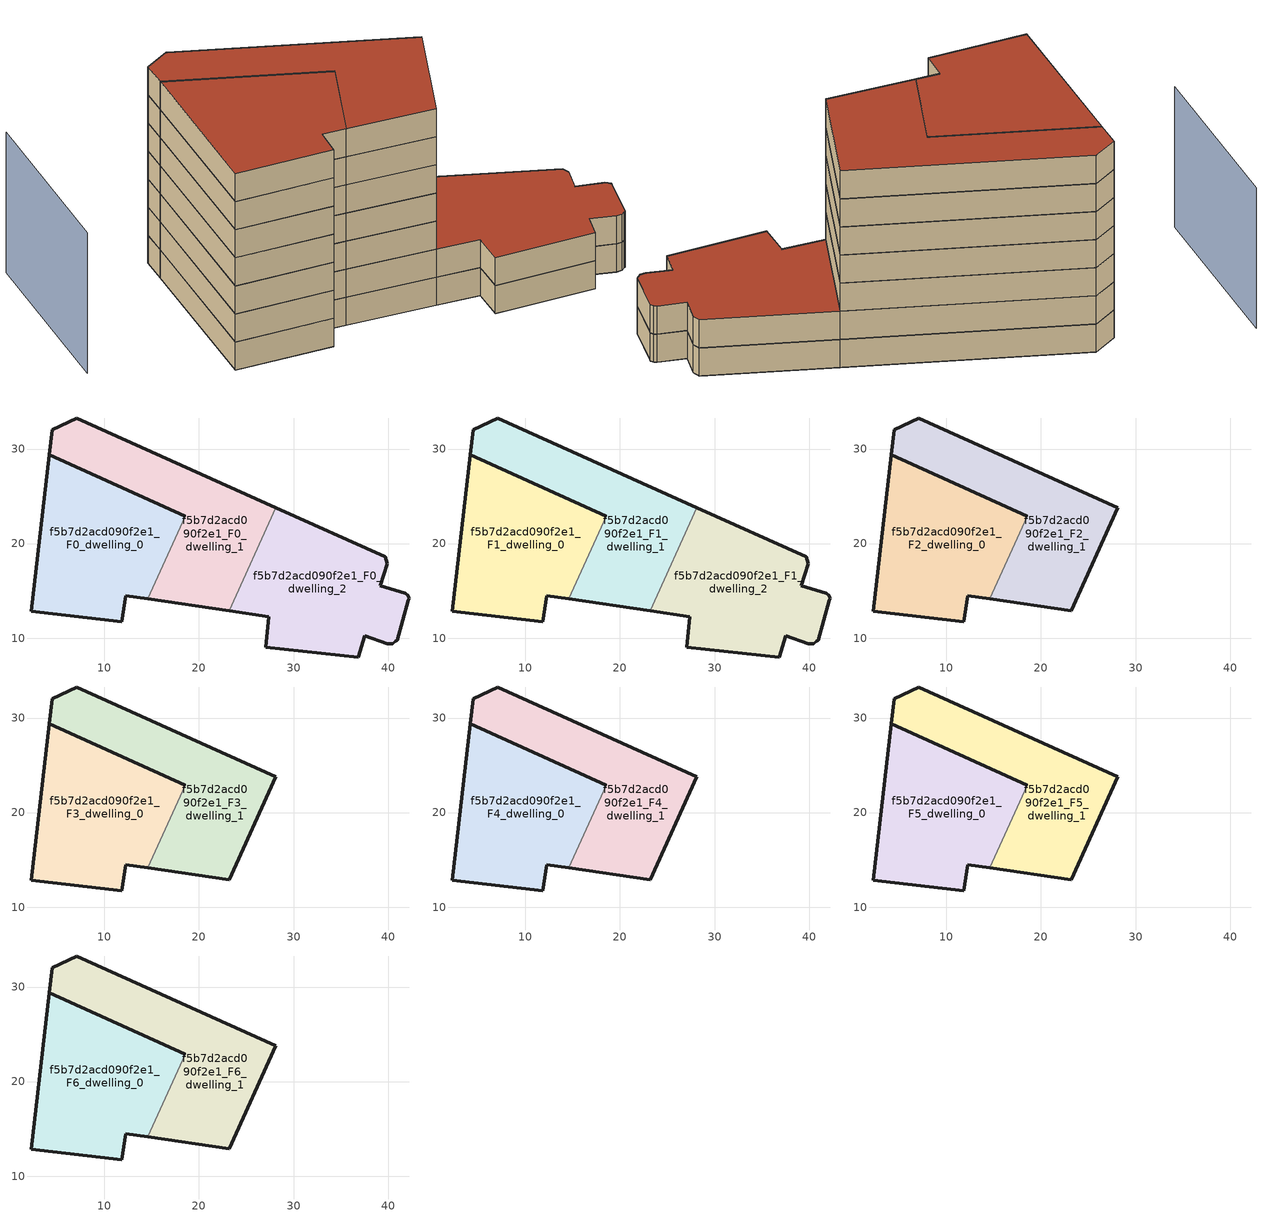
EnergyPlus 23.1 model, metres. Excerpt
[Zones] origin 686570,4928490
f5b7d2acd090f2e1_F0_dwelling_0
 floor ground (EU_floor_Construction): 14.58,14.17 18.52,22.91 4.17,29.37 2.26,12.85 11.85,11.74 12.26,14.51 z0
 wall outside (EU_wall_Construction): 14.58,14.17 12.26,14.51 11.85,11.74 2.26,12.85 4.17,29.37 18.52,22.91 z0:3
 wall to f5b7d2acd090f2e1_F0_dwelling_1 (EU_wall_Construction): 18.52,22.91 14.58,14.17 z0:3
f5b7d2acd090f2e1_F0_dwelling_1
 floor ground (EU_floor_Construction): 23.21,12.9 28.12,23.81 7.06,33.28 4.48,32.04 4.17,29.37 18.52,22.91 14.58,14.17 z0
 wall outside (EU_wall_Construction): 23.21,12.9 14.58,14.17 / 18.52,22.91 4.17,29.37 4.48,32.04 7.06,33.28 28.12,23.81 z0:3
 wall to f5b7d2acd090f2e1_F0_dwelling_2 (EU_wall_Construction): 28.12,23.81 23.21,12.9 z0:3
f5b7d2acd090f2e1_F0_dwelling_2
 floor ground (EU_floor_Construction): 40.97,9.76 42.15,14.03 42.24,14.24 42.06,14.53 41.79,14.75 39.19,15.56 39.91,17.87 39.7,18.6 28.12,23.81 23.21,12.9 27.39,12.28 27.06,9.03 36.85,8.01 37.54,10.24 39.91,9.43 40.48,9.43 40.77,9.65 z0
 wall outside (EU_wall_Construction): 28.12,23.81 39.7,18.6 39.91,17.87 39.19,15.56 41.79,14.75 42.06,14.53 42.24,14.24 42.15,14.03 40.97,9.76 40.77,9.65 40.48,9.43 39.91,9.43 37.54,10.24 36.85,8.01 27.06,9.03 27.39,12.28 23.21,12.9 z0:3
f5b7d2acd090f2e1_F1_dwelling_0
 floor to f5b7d2acd090f2e1_F0_dwelling_0 (EU_floor_Construction): 14.58,14.17 18.52,22.91 4.17,29.37 2.26,12.85 11.85,11.74 12.26,14.51 z3
 wall outside (EU_wall_Construction): 14.58,14.17 12.26,14.51 11.85,11.74 2.26,12.85 4.17,29.37 18.52,22.91 z3:6
 wall to f5b7d2acd090f2e1_F1_dwelling_1 (EU_wall_Construction): 18.52,22.91 14.58,14.17 z3:6
f5b7d2acd090f2e1_F1_dwelling_1
 floor to f5b7d2acd090f2e1_F0_dwelling_1 (EU_floor_Construction): 23.21,12.9 28.12,23.81 7.06,33.28 4.48,32.04 4.17,29.37 18.52,22.91 14.58,14.17 z3
 wall outside (EU_wall_Construction): 23.21,12.9 14.58,14.17 / 18.52,22.91 4.17,29.37 4.48,32.04 7.06,33.28 28.12,23.81 z3:6
 wall to f5b7d2acd090f2e1_F1_dwelling_2 (EU_wall_Construction): 28.12,23.81 23.21,12.9 z3:6
f5b7d2acd090f2e1_F1_dwelling_2
 floor to f5b7d2acd090f2e1_F0_dwelling_2 (EU_floor_Construction): 40.97,9.76 42.15,14.03 42.24,14.24 42.06,14.53 41.79,14.75 39.19,15.56 39.91,17.87 39.7,18.6 28.12,23.81 23.21,12.9 27.39,12.28 27.06,9.03 36.85,8.01 37.54,10.24 39.91,9.43 40.48,9.43 40.77,9.65 z3
 wall outside (EU_wall_Construction): 28.12,23.81 39.7,18.6 39.91,17.87 39.19,15.56 41.79,14.75 42.06,14.53 42.24,14.24 42.15,14.03 40.97,9.76 40.77,9.65 40.48,9.43 39.91,9.43 37.54,10.24 36.85,8.01 27.06,9.03 27.39,12.28 23.21,12.9 z3:6
 roof outside (EU_roof_Construction): 39.7,18.6 39.91,17.87 39.19,15.56 41.79,14.75 42.06,14.53 42.24,14.24 42.15,14.03 40.97,9.76 40.77,9.65 40.48,9.43 39.91,9.43 37.54,10.24 36.85,8.01 27.06,9.03 27.39,12.28 23.21,12.9 28.12,23.81 z6
f5b7d2acd090f2e1_F2_dwelling_0
 floor to f5b7d2acd090f2e1_F1_dwelling_0 (EU_floor_Construction): 14.58,14.17 18.52,22.91 4.17,29.37 2.26,12.85 11.85,11.74 12.26,14.51 z6
 wall outside (EU_wall_Construction): 14.58,14.17 12.26,14.51 11.85,11.74 2.26,12.85 4.17,29.37 18.52,22.91 z6:9
 wall to f5b7d2acd090f2e1_F2_dwelling_1 (EU_wall_Construction): 18.52,22.91 14.58,14.17 z6:9
f5b7d2acd090f2e1_F2_dwelling_1
 floor to f5b7d2acd090f2e1_F1_dwelling_1 (EU_floor_Construction): 23.21,12.9 28.12,23.81 7.06,33.28 4.48,32.04 4.17,29.37 18.52,22.91 14.58,14.17 z6
 wall outside (EU_wall_Construction): 18.52,22.91 4.17,29.37 4.48,32.04 7.06,33.28 28.12,23.81 23.21,12.9 14.58,14.17 z6:9
f5b7d2acd090f2e1_F3_dwelling_0
 floor to f5b7d2acd090f2e1_F2_dwelling_0 (EU_floor_Construction): 14.58,14.17 18.52,22.91 4.17,29.37 2.26,12.85 11.85,11.74 12.26,14.51 z9
 wall outside (EU_wall_Construction): 14.58,14.17 12.26,14.51 11.85,11.74 2.26,12.85 4.17,29.37 18.52,22.91 z9:12
 wall to f5b7d2acd090f2e1_F3_dwelling_1 (EU_wall_Construction): 18.52,22.91 14.58,14.17 z9:12
f5b7d2acd090f2e1_F3_dwelling_1
 floor to f5b7d2acd090f2e1_F2_dwelling_1 (EU_floor_Construction): 23.21,12.9 28.12,23.81 7.06,33.28 4.48,32.04 4.17,29.37 18.52,22.91 14.58,14.17 z9
 wall outside (EU_wall_Construction): 18.52,22.91 4.17,29.37 4.48,32.04 7.06,33.28 28.12,23.81 23.21,12.9 14.58,14.17 z9:12
f5b7d2acd090f2e1_F4_dwelling_0
 floor to f5b7d2acd090f2e1_F3_dwelling_0 (EU_floor_Construction): 14.58,14.17 18.52,22.91 4.17,29.37 2.26,12.85 11.85,11.74 12.26,14.51 z12
 wall outside (EU_wall_Construction): 14.58,14.17 12.26,14.51 11.85,11.74 2.26,12.85 4.17,29.37 18.52,22.91 z12:15
 wall to f5b7d2acd090f2e1_F4_dwelling_1 (EU_wall_Construction): 18.52,22.91 14.58,14.17 z12:15
f5b7d2acd090f2e1_F4_dwelling_1
 floor to f5b7d2acd090f2e1_F3_dwelling_1 (EU_floor_Construction): 23.21,12.9 28.12,23.81 7.06,33.28 4.48,32.04 4.17,29.37 18.52,22.91 14.58,14.17 z12
 wall outside (EU_wall_Construction): 18.52,22.91 4.17,29.37 4.48,32.04 7.06,33.28 28.12,23.81 23.21,12.9 14.58,14.17 z12:15
f5b7d2acd090f2e1_F5_dwelling_0
 floor to f5b7d2acd090f2e1_F4_dwelling_0 (EU_floor_Construction): 14.58,14.17 18.52,22.91 4.17,29.37 2.26,12.85 11.85,11.74 12.26,14.51 z15
 wall outside (EU_wall_Construction): 14.58,14.17 12.26,14.51 11.85,11.74 2.26,12.85 4.17,29.37 18.52,22.91 z15:18
 wall to f5b7d2acd090f2e1_F5_dwelling_1 (EU_wall_Construction): 18.52,22.91 14.58,14.17 z15:18
f5b7d2acd090f2e1_F5_dwelling_1
 floor to f5b7d2acd090f2e1_F4_dwelling_1 (EU_floor_Construction): 23.21,12.9 28.12,23.81 7.06,33.28 4.48,32.04 4.17,29.37 18.52,22.91 14.58,14.17 z15
 wall outside (EU_wall_Construction): 18.52,22.91 4.17,29.37 4.48,32.04 7.06,33.28 28.12,23.81 23.21,12.9 14.58,14.17 z15:18
f5b7d2acd090f2e1_F6_dwelling_0
 floor to f5b7d2acd090f2e1_F5_dwelling_0 (EU_floor_Construction): 14.58,14.17 18.52,22.91 4.17,29.37 2.26,12.85 11.85,11.74 12.26,14.51 z18
 wall outside (EU_wall_Construction): 14.58,14.17 12.26,14.51 11.85,11.74 2.26,12.85 4.17,29.37 18.52,22.91 z18:21
 wall to f5b7d2acd090f2e1_F6_dwelling_1 (EU_wall_Construction): 18.52,22.91 14.58,14.17 z18:21
 roof outside (EU_roof_Construction): 18.52,22.91 14.58,14.17 12.26,14.51 11.85,11.74 2.26,12.85 4.17,29.37 z21
f5b7d2acd090f2e1_F6_dwelling_1
 floor to f5b7d2acd090f2e1_F5_dwelling_1 (EU_floor_Construction): 23.21,12.9 28.12,23.81 7.06,33.28 4.48,32.04 4.17,29.37 18.52,22.91 14.58,14.17 z18
 wall outside (EU_wall_Construction): 18.52,22.91 4.17,29.37 4.48,32.04 7.06,33.28 28.12,23.81 23.21,12.9 14.58,14.17 z18:21
 roof outside (EU_roof_Construction): 28.12,23.81 23.21,12.9 14.58,14.17 18.52,22.91 4.17,29.37 4.48,32.04 7.06,33.28 z21
shading: -7.27,37.15 -9.44,19.18 z0:15
[Building]
EU S2 Campaign: North Axis=0; Terrain=City; Solar Distribution=FullExterior
[Site:Location]
Bologna: Latitude=44.5; Longitude=11.25; Time Zone=1; Elevation=37
[SizingPeriod:WeatherFileDays]
AnnualSizingPeriod: Begin Month=1; Begin Day of Month=1; End Month=12; End Day of Month=31; Day of Week for Start Day=Monday; Use Weather File Daylight Saving Period=No; Use Weather File Rain and Snow Indicators=No
[MATERIAL]
EU_InternalMass_Material: Roughness=MediumRough; Thickness=0.1; Conductivity=1; Density=1800; Specific Heat=900; Thermal Absorptance=0.9; Solar Absorptance=0.7; Visible Absorptance=0.7
[MATERIAL:NOMASS] Roughness=MediumRough; Thermal Absorptance=0.9; Solar Absorptance=0.7; Visible Absorptance=0.7
Name | Thermal Resistance
EU_wall_NoMass | 0.905828
EU_roof_NoMass | 0.37593
EU_floor_NoMass | 0.67114
[CONSTRUCTION]
EU_wall_Construction: EU_wall_NoMass
EU_roof_Construction: EU_roof_NoMass
EU_floor_Construction: EU_floor_NoMass
EU_InternalMass_Construction: EU_InternalMass_Material
[ZONE] Type=1; Multiplier=1; Ceiling Height=autocalculate; Floor Area=autocalculate; Part of Total Floor Area=Yes
Name | Volume
f5b7d2acd090f2e1_F0_dwelling_0; f5b7d2acd090f2e1_F1_dwelling_0; f5b7d2acd090f2e1_F2_dwelling_0; f5b7d2acd090f2e1_F3_dwelling_0; f5b7d2acd090f2e1_F4_dwelling_0; f5b7d2acd090f2e1_F5_dwelling_0; f5b7d2acd090f2e1_F6_dwelling_0 | 557.632
f5b7d2acd090f2e1_F0_dwelling_1 | 557.627
f5b7d2acd090f2e1_F1_dwelling_1; f5b7d2acd090f2e1_F2_dwelling_1; f5b7d2acd090f2e1_F3_dwelling_1; f5b7d2acd090f2e1_F4_dwelling_1; f5b7d2acd090f2e1_F5_dwelling_1; f5b7d2acd090f2e1_F6_dwelling_1 | 557.626
f5b7d2acd090f2e1_F0_dwelling_2 | 557.666
f5b7d2acd090f2e1_F1_dwelling_2 | 557.665
[INTERNALMASS] Construction=EU_InternalMass_Construction
Name | Zone or ZoneList | Surface Area
f5b7d2acd090f2e1_F0_dwelling_0_EU_InternalMass | f5b7d2acd090f2e1_F0_dwelling_0 | 185.882
f5b7d2acd090f2e1_F0_dwelling_1_EU_InternalMass | f5b7d2acd090f2e1_F0_dwelling_1 | 185.876
f5b7d2acd090f2e1_F0_dwelling_2_EU_InternalMass | f5b7d2acd090f2e1_F0_dwelling_2 | 185.889
f5b7d2acd090f2e1_F1_dwelling_0_EU_InternalMass | f5b7d2acd090f2e1_F1_dwelling_0 | 185.882
f5b7d2acd090f2e1_F1_dwelling_1_EU_InternalMass | f5b7d2acd090f2e1_F1_dwelling_1 | 185.876
f5b7d2acd090f2e1_F1_dwelling_2_EU_InternalMass | f5b7d2acd090f2e1_F1_dwelling_2 | 185.889
f5b7d2acd090f2e1_F2_dwelling_0_EU_InternalMass | f5b7d2acd090f2e1_F2_dwelling_0 | 278.817
f5b7d2acd090f2e1_F2_dwelling_1_EU_InternalMass | f5b7d2acd090f2e1_F2_dwelling_1 | 278.82
f5b7d2acd090f2e1_F3_dwelling_0_EU_InternalMass | f5b7d2acd090f2e1_F3_dwelling_0 | 278.817
f5b7d2acd090f2e1_F3_dwelling_1_EU_InternalMass | f5b7d2acd090f2e1_F3_dwelling_1 | 278.82
f5b7d2acd090f2e1_F4_dwelling_0_EU_InternalMass | f5b7d2acd090f2e1_F4_dwelling_0 | 278.817
f5b7d2acd090f2e1_F4_dwelling_1_EU_InternalMass | f5b7d2acd090f2e1_F4_dwelling_1 | 278.82
f5b7d2acd090f2e1_F5_dwelling_0_EU_InternalMass | f5b7d2acd090f2e1_F5_dwelling_0 | 278.817
f5b7d2acd090f2e1_F5_dwelling_1_EU_InternalMass | f5b7d2acd090f2e1_F5_dwelling_1 | 278.82
f5b7d2acd090f2e1_F6_dwelling_0_EU_InternalMass | f5b7d2acd090f2e1_F6_dwelling_0 | 278.817
f5b7d2acd090f2e1_F6_dwelling_1_EU_InternalMass | f5b7d2acd090f2e1_F6_dwelling_1 | 278.82
[OTHEREQUIPMENT] Fuel Type=Electricity; Design Level Calculation Method=Watts/Area; Power per Zone Floor Area=1; Fraction Latent=0; Fraction Radiant=0; Fraction Lost=0; Carbon Dioxide Generation Rate=0; EndUse Subcategory=EU_Step8_InternalGains
Name | Zone or ZoneList or Space or SpaceList | Schedule
EU_Step8_InternalGain_f5b7d2acd090f2e1_F0_dwelling_0_f000 | f5b7d2acd090f2e1_F0_dwelling_0 | EU_Step8_GainSchedule_f5b7d2acd090f2e1_F0_dwelling_0_f000
EU_Step8_InternalGain_f5b7d2acd090f2e1_F0_dwelling_1_f000 | f5b7d2acd090f2e1_F0_dwelling_1 | EU_Step8_GainSchedule_f5b7d2acd090f2e1_F0_dwelling_1_f000
EU_Step8_InternalGain_f5b7d2acd090f2e1_F0_dwelling_2_f000 | f5b7d2acd090f2e1_F0_dwelling_2 | EU_Step8_GainSchedule_f5b7d2acd090f2e1_F0_dwelling_2_f000
EU_Step8_InternalGain_f5b7d2acd090f2e1_F1_dwelling_0_f000 | f5b7d2acd090f2e1_F1_dwelling_0 | EU_Step8_GainSchedule_f5b7d2acd090f2e1_F1_dwelling_0_f000
EU_Step8_InternalGain_f5b7d2acd090f2e1_F1_dwelling_1_f000 | f5b7d2acd090f2e1_F1_dwelling_1 | EU_Step8_GainSchedule_f5b7d2acd090f2e1_F1_dwelling_1_f000
EU_Step8_InternalGain_f5b7d2acd090f2e1_F1_dwelling_2_f000 | f5b7d2acd090f2e1_F1_dwelling_2 | EU_Step8_GainSchedule_f5b7d2acd090f2e1_F1_dwelling_2_f000
EU_Step8_InternalGain_f5b7d2acd090f2e1_F2_dwelling_0_f000 | f5b7d2acd090f2e1_F2_dwelling_0 | EU_Step8_GainSchedule_f5b7d2acd090f2e1_F2_dwelling_0_f000
EU_Step8_InternalGain_f5b7d2acd090f2e1_F2_dwelling_1_f000 | f5b7d2acd090f2e1_F2_dwelling_1 | EU_Step8_GainSchedule_f5b7d2acd090f2e1_F2_dwelling_1_f000
EU_Step8_InternalGain_f5b7d2acd090f2e1_F3_dwelling_0_f000 | f5b7d2acd090f2e1_F3_dwelling_0 | EU_Step8_GainSchedule_f5b7d2acd090f2e1_F3_dwelling_0_f000
EU_Step8_InternalGain_f5b7d2acd090f2e1_F3_dwelling_1_f000 | f5b7d2acd090f2e1_F3_dwelling_1 | EU_Step8_GainSchedule_f5b7d2acd090f2e1_F3_dwelling_1_f000
EU_Step8_InternalGain_f5b7d2acd090f2e1_F4_dwelling_0_f000 | f5b7d2acd090f2e1_F4_dwelling_0 | EU_Step8_GainSchedule_f5b7d2acd090f2e1_F4_dwelling_0_f000
EU_Step8_InternalGain_f5b7d2acd090f2e1_F4_dwelling_1_f000 | f5b7d2acd090f2e1_F4_dwelling_1 | EU_Step8_GainSchedule_f5b7d2acd090f2e1_F4_dwelling_1_f000
EU_Step8_InternalGain_f5b7d2acd090f2e1_F5_dwelling_0_f000 | f5b7d2acd090f2e1_F5_dwelling_0 | EU_Step8_GainSchedule_f5b7d2acd090f2e1_F5_dwelling_0_f000
EU_Step8_InternalGain_f5b7d2acd090f2e1_F5_dwelling_1_f000 | f5b7d2acd090f2e1_F5_dwelling_1 | EU_Step8_GainSchedule_f5b7d2acd090f2e1_F5_dwelling_1_f000
EU_Step8_InternalGain_f5b7d2acd090f2e1_F6_dwelling_0_f000 | f5b7d2acd090f2e1_F6_dwelling_0 | EU_Step8_GainSchedule_f5b7d2acd090f2e1_F6_dwelling_0_f000
EU_Step8_InternalGain_f5b7d2acd090f2e1_F6_dwelling_1_f000 | f5b7d2acd090f2e1_F6_dwelling_1 | EU_Step8_GainSchedule_f5b7d2acd090f2e1_F6_dwelling_1_f000
[ZONEVENTILATION:DESIGNFLOWRATE] Schedule=EU_AlwaysOn; Design Flow Rate Calculation Method=AirChanges/Hour; Air Changes per Hour=0.73129; Ventilation Type=Natural; Fan Pressure Rise=0; Fan Total Efficiency=1; Constant Term Coefficient=1; Temperature Term Coefficient=0; Velocity Term Coefficient=0; Velocity Squared Term Coefficient=0; Minimum Indoor Temperature=-100; Maximum Indoor Temperature=100; Delta Temperature=-100; Minimum Outdoor Temperature=-100; Maximum Outdoor Temperature=100; Maximum Wind Speed=40
Name | Zone or ZoneList or Space or SpaceList
EU_ConstantAir_f5b7d2acd090f2e1_F0_dwelling_0 | f5b7d2acd090f2e1_F0_dwelling_0
EU_ConstantAir_f5b7d2acd090f2e1_F0_dwelling_1 | f5b7d2acd090f2e1_F0_dwelling_1
EU_ConstantAir_f5b7d2acd090f2e1_F0_dwelling_2 | f5b7d2acd090f2e1_F0_dwelling_2
EU_ConstantAir_f5b7d2acd090f2e1_F1_dwelling_0 | f5b7d2acd090f2e1_F1_dwelling_0
EU_ConstantAir_f5b7d2acd090f2e1_F1_dwelling_1 | f5b7d2acd090f2e1_F1_dwelling_1
EU_ConstantAir_f5b7d2acd090f2e1_F1_dwelling_2 | f5b7d2acd090f2e1_F1_dwelling_2
EU_ConstantAir_f5b7d2acd090f2e1_F2_dwelling_0 | f5b7d2acd090f2e1_F2_dwelling_0
EU_ConstantAir_f5b7d2acd090f2e1_F2_dwelling_1 | f5b7d2acd090f2e1_F2_dwelling_1
EU_ConstantAir_f5b7d2acd090f2e1_F3_dwelling_0 | f5b7d2acd090f2e1_F3_dwelling_0
EU_ConstantAir_f5b7d2acd090f2e1_F3_dwelling_1 | f5b7d2acd090f2e1_F3_dwelling_1
EU_ConstantAir_f5b7d2acd090f2e1_F4_dwelling_0 | f5b7d2acd090f2e1_F4_dwelling_0
EU_ConstantAir_f5b7d2acd090f2e1_F4_dwelling_1 | f5b7d2acd090f2e1_F4_dwelling_1
EU_ConstantAir_f5b7d2acd090f2e1_F5_dwelling_0 | f5b7d2acd090f2e1_F5_dwelling_0
EU_ConstantAir_f5b7d2acd090f2e1_F5_dwelling_1 | f5b7d2acd090f2e1_F5_dwelling_1
EU_ConstantAir_f5b7d2acd090f2e1_F6_dwelling_0 | f5b7d2acd090f2e1_F6_dwelling_0
EU_ConstantAir_f5b7d2acd090f2e1_F6_dwelling_1 | f5b7d2acd090f2e1_F6_dwelling_1
[HVACTEMPLATE:THERMOSTAT] Constant Heating Setpoint=20; Constant Cooling Setpoint=50
EU_HeatOnly_f5b7d2acd090f2e1_F0_dwelling_0; EU_HeatOnly_f5b7d2acd090f2e1_F0_dwelling_1; EU_HeatOnly_f5b7d2acd090f2e1_F0_dwelling_2; EU_HeatOnly_f5b7d2acd090f2e1_F1_dwelling_0; EU_HeatOnly_f5b7d2acd090f2e1_F1_dwelling_1; EU_HeatOnly_f5b7d2acd090f2e1_F1_dwelling_2; EU_HeatOnly_f5b7d2acd090f2e1_F2_dwelling_0; EU_HeatOnly_f5b7d2acd090f2e1_F2_dwelling_1; EU_HeatOnly_f5b7d2acd090f2e1_F3_dwelling_0; EU_HeatOnly_f5b7d2acd090f2e1_F3_dwelling_1; EU_HeatOnly_f5b7d2acd090f2e1_F4_dwelling_0; EU_HeatOnly_f5b7d2acd090f2e1_F4_dwelling_1; EU_HeatOnly_f5b7d2acd090f2e1_F5_dwelling_0; EU_HeatOnly_f5b7d2acd090f2e1_F5_dwelling_1; EU_HeatOnly_f5b7d2acd090f2e1_F6_dwelling_0; EU_HeatOnly_f5b7d2acd090f2e1_F6_dwelling_1
[HVACTEMPLATE:ZONE:IDEALLOADSAIRSYSTEM] System Availability Schedule=EU_AlwaysOn; Maximum Heating Supply Air Temperature=50; Minimum Cooling Supply Air Temperature=13; Maximum Heating Supply Air Humidity Ratio=0.0156; Minimum Cooling Supply Air Humidity Ratio=0.0077; Heating Limit=NoLimit; Cooling Limit=NoLimit; Heating Availability Schedule=EU_AlwaysOn; Cooling Availability Schedule=EU_CoolingOff; Dehumidification Control Type=ConstantSensibleHeatRatio; Cooling Sensible Heat Ratio=0.7; Dehumidification Setpoint=60; Humidification Control Type=None; Humidification Setpoint=30; Outdoor Air Method=None; Outdoor Air Flow Rate per Person=0.00944; Outdoor Air Flow Rate per Zone Floor Area=0; Outdoor Air Flow Rate per Zone=0; Demand Controlled Ventilation Type=None; Outdoor Air Economizer Type=NoEconomizer; Heat Recovery Type=None; Sensible Heat Recovery Effectiveness=0.7; Latent Heat Recovery Effectiveness=0.65
Name | Template Thermostat
f5b7d2acd090f2e1_F0_dwelling_0 | EU_HeatOnly_f5b7d2acd090f2e1_F0_dwelling_0
f5b7d2acd090f2e1_F0_dwelling_1 | EU_HeatOnly_f5b7d2acd090f2e1_F0_dwelling_1
f5b7d2acd090f2e1_F0_dwelling_2 | EU_HeatOnly_f5b7d2acd090f2e1_F0_dwelling_2
f5b7d2acd090f2e1_F1_dwelling_0 | EU_HeatOnly_f5b7d2acd090f2e1_F1_dwelling_0
f5b7d2acd090f2e1_F1_dwelling_1 | EU_HeatOnly_f5b7d2acd090f2e1_F1_dwelling_1
f5b7d2acd090f2e1_F1_dwelling_2 | EU_HeatOnly_f5b7d2acd090f2e1_F1_dwelling_2
f5b7d2acd090f2e1_F2_dwelling_0 | EU_HeatOnly_f5b7d2acd090f2e1_F2_dwelling_0
f5b7d2acd090f2e1_F2_dwelling_1 | EU_HeatOnly_f5b7d2acd090f2e1_F2_dwelling_1
f5b7d2acd090f2e1_F3_dwelling_0 | EU_HeatOnly_f5b7d2acd090f2e1_F3_dwelling_0
f5b7d2acd090f2e1_F3_dwelling_1 | EU_HeatOnly_f5b7d2acd090f2e1_F3_dwelling_1
f5b7d2acd090f2e1_F4_dwelling_0 | EU_HeatOnly_f5b7d2acd090f2e1_F4_dwelling_0
f5b7d2acd090f2e1_F4_dwelling_1 | EU_HeatOnly_f5b7d2acd090f2e1_F4_dwelling_1
f5b7d2acd090f2e1_F5_dwelling_0 | EU_HeatOnly_f5b7d2acd090f2e1_F5_dwelling_0
f5b7d2acd090f2e1_F5_dwelling_1 | EU_HeatOnly_f5b7d2acd090f2e1_F5_dwelling_1
f5b7d2acd090f2e1_F6_dwelling_0 | EU_HeatOnly_f5b7d2acd090f2e1_F6_dwelling_0
f5b7d2acd090f2e1_F6_dwelling_1 | EU_HeatOnly_f5b7d2acd090f2e1_F6_dwelling_1
[SIZING:ZONE] Zone Cooling Design Supply Air Temperature Input Method=SupplyAirTemperature; Zone Cooling Design Supply Air Temperature=13; Zone Heating Design Supply Air Temperature Input Method=SupplyAirTemperature; Zone Heating Design Supply Air Temperature=50; Zone Cooling Design Supply Air Humidity Ratio=0.008; Zone Heating Design Supply Air Humidity Ratio=0.008; Cooling Design Air Flow Method=DesignDay; Cooling Design Air Flow Rate=0; Cooling Minimum Air Flow per Zone Floor Area=0.000762; Cooling Minimum Air Flow=0; Cooling Minimum Air Flow Fraction=0.2; Heating Design Air Flow Method=DesignDay; Heating Design Air Flow Rate=0; Heating Maximum Air Flow per Zone Floor Area=0.002032; Heating Maximum Air Flow=0.141576; Heating Maximum Air Flow Fraction=0.3; Account for Dedicated Outdoor Air System=No; Dedicated Outdoor Air System Control Strategy=NeutralSupplyAir; Dedicated Outdoor Air Low Setpoint Temperature for Design=autosize; Dedicated Outdoor Air High Setpoint Temperature for Design=autosize; Zone Load Sizing Method=Sensible Load Only No Latent Load; Zone Latent Cooling Design Supply Air Humidity Ratio Input Method=HumidityRatioDifference; Zone Cooling Design Supply Air Humidity Ratio Difference=0.005; Zone Latent Heating Design Supply Air Humidity Ratio Input Method=HumidityRatioDifference; Zone Humidification Design Supply Air Humidity Ratio Difference=0.005
f5b7d2acd090f2e1_F0_dwelling_0; f5b7d2acd090f2e1_F0_dwelling_1; f5b7d2acd090f2e1_F0_dwelling_2; f5b7d2acd090f2e1_F1_dwelling_0; f5b7d2acd090f2e1_F1_dwelling_1; f5b7d2acd090f2e1_F1_dwelling_2; f5b7d2acd090f2e1_F2_dwelling_0; f5b7d2acd090f2e1_F2_dwelling_1; f5b7d2acd090f2e1_F3_dwelling_0; f5b7d2acd090f2e1_F3_dwelling_1; f5b7d2acd090f2e1_F4_dwelling_0; f5b7d2acd090f2e1_F4_dwelling_1; f5b7d2acd090f2e1_F5_dwelling_0; f5b7d2acd090f2e1_F5_dwelling_1; f5b7d2acd090f2e1_F6_dwelling_0; f5b7d2acd090f2e1_F6_dwelling_1
[SCHEDULE:CONSTANT]
Name | Hourly Value
EU_AlwaysOn | 1
EU_CoolingOff | 0
[SCHEDULE:FILE] Column Number=1; Rows to Skip at Top=0; Number of Hours of Data=8760; Column Separator=Comma; Interpolate to Timestep=No; Minutes per Item=60; Adjust Schedule for Daylight Savings=Yes
Name | File
EU_Step8_GainSchedule_f5b7d2acd090f2e1_F0_dwelling_0_f000 | ../../schedules/f5b7d2acd090f2e1/f5b7d2acd090f2e1_F0_dwelling_0_f000_gain.csv
EU_Step8_GainSchedule_f5b7d2acd090f2e1_F0_dwelling_1_f000 | ../../schedules/f5b7d2acd090f2e1/f5b7d2acd090f2e1_F0_dwelling_1_f000_gain.csv
EU_Step8_GainSchedule_f5b7d2acd090f2e1_F0_dwelling_2_f000 | ../../schedules/f5b7d2acd090f2e1/f5b7d2acd090f2e1_F0_dwelling_2_f000_gain.csv
EU_Step8_GainSchedule_f5b7d2acd090f2e1_F1_dwelling_0_f000 | ../../schedules/f5b7d2acd090f2e1/f5b7d2acd090f2e1_F1_dwelling_0_f000_gain.csv
EU_Step8_GainSchedule_f5b7d2acd090f2e1_F1_dwelling_1_f000 | ../../schedules/f5b7d2acd090f2e1/f5b7d2acd090f2e1_F1_dwelling_1_f000_gain.csv
EU_Step8_GainSchedule_f5b7d2acd090f2e1_F1_dwelling_2_f000 | ../../schedules/f5b7d2acd090f2e1/f5b7d2acd090f2e1_F1_dwelling_2_f000_gain.csv
EU_Step8_GainSchedule_f5b7d2acd090f2e1_F2_dwelling_0_f000 | ../../schedules/f5b7d2acd090f2e1/f5b7d2acd090f2e1_F2_dwelling_0_f000_gain.csv
EU_Step8_GainSchedule_f5b7d2acd090f2e1_F2_dwelling_1_f000 | ../../schedules/f5b7d2acd090f2e1/f5b7d2acd090f2e1_F2_dwelling_1_f000_gain.csv
EU_Step8_GainSchedule_f5b7d2acd090f2e1_F3_dwelling_0_f000 | ../../schedules/f5b7d2acd090f2e1/f5b7d2acd090f2e1_F3_dwelling_0_f000_gain.csv
EU_Step8_GainSchedule_f5b7d2acd090f2e1_F3_dwelling_1_f000 | ../../schedules/f5b7d2acd090f2e1/f5b7d2acd090f2e1_F3_dwelling_1_f000_gain.csv
EU_Step8_GainSchedule_f5b7d2acd090f2e1_F4_dwelling_0_f000 | ../../schedules/f5b7d2acd090f2e1/f5b7d2acd090f2e1_F4_dwelling_0_f000_gain.csv
EU_Step8_GainSchedule_f5b7d2acd090f2e1_F4_dwelling_1_f000 | ../../schedules/f5b7d2acd090f2e1/f5b7d2acd090f2e1_F4_dwelling_1_f000_gain.csv
EU_Step8_GainSchedule_f5b7d2acd090f2e1_F5_dwelling_0_f000 | ../../schedules/f5b7d2acd090f2e1/f5b7d2acd090f2e1_F5_dwelling_0_f000_gain.csv
EU_Step8_GainSchedule_f5b7d2acd090f2e1_F5_dwelling_1_f000 | ../../schedules/f5b7d2acd090f2e1/f5b7d2acd090f2e1_F5_dwelling_1_f000_gain.csv
EU_Step8_GainSchedule_f5b7d2acd090f2e1_F6_dwelling_0_f000 | ../../schedules/f5b7d2acd090f2e1/f5b7d2acd090f2e1_F6_dwelling_0_f000_gain.csv
EU_Step8_GainSchedule_f5b7d2acd090f2e1_F6_dwelling_1_f000 | ../../schedules/f5b7d2acd090f2e1/f5b7d2acd090f2e1_F6_dwelling_1_f000_gain.csv
